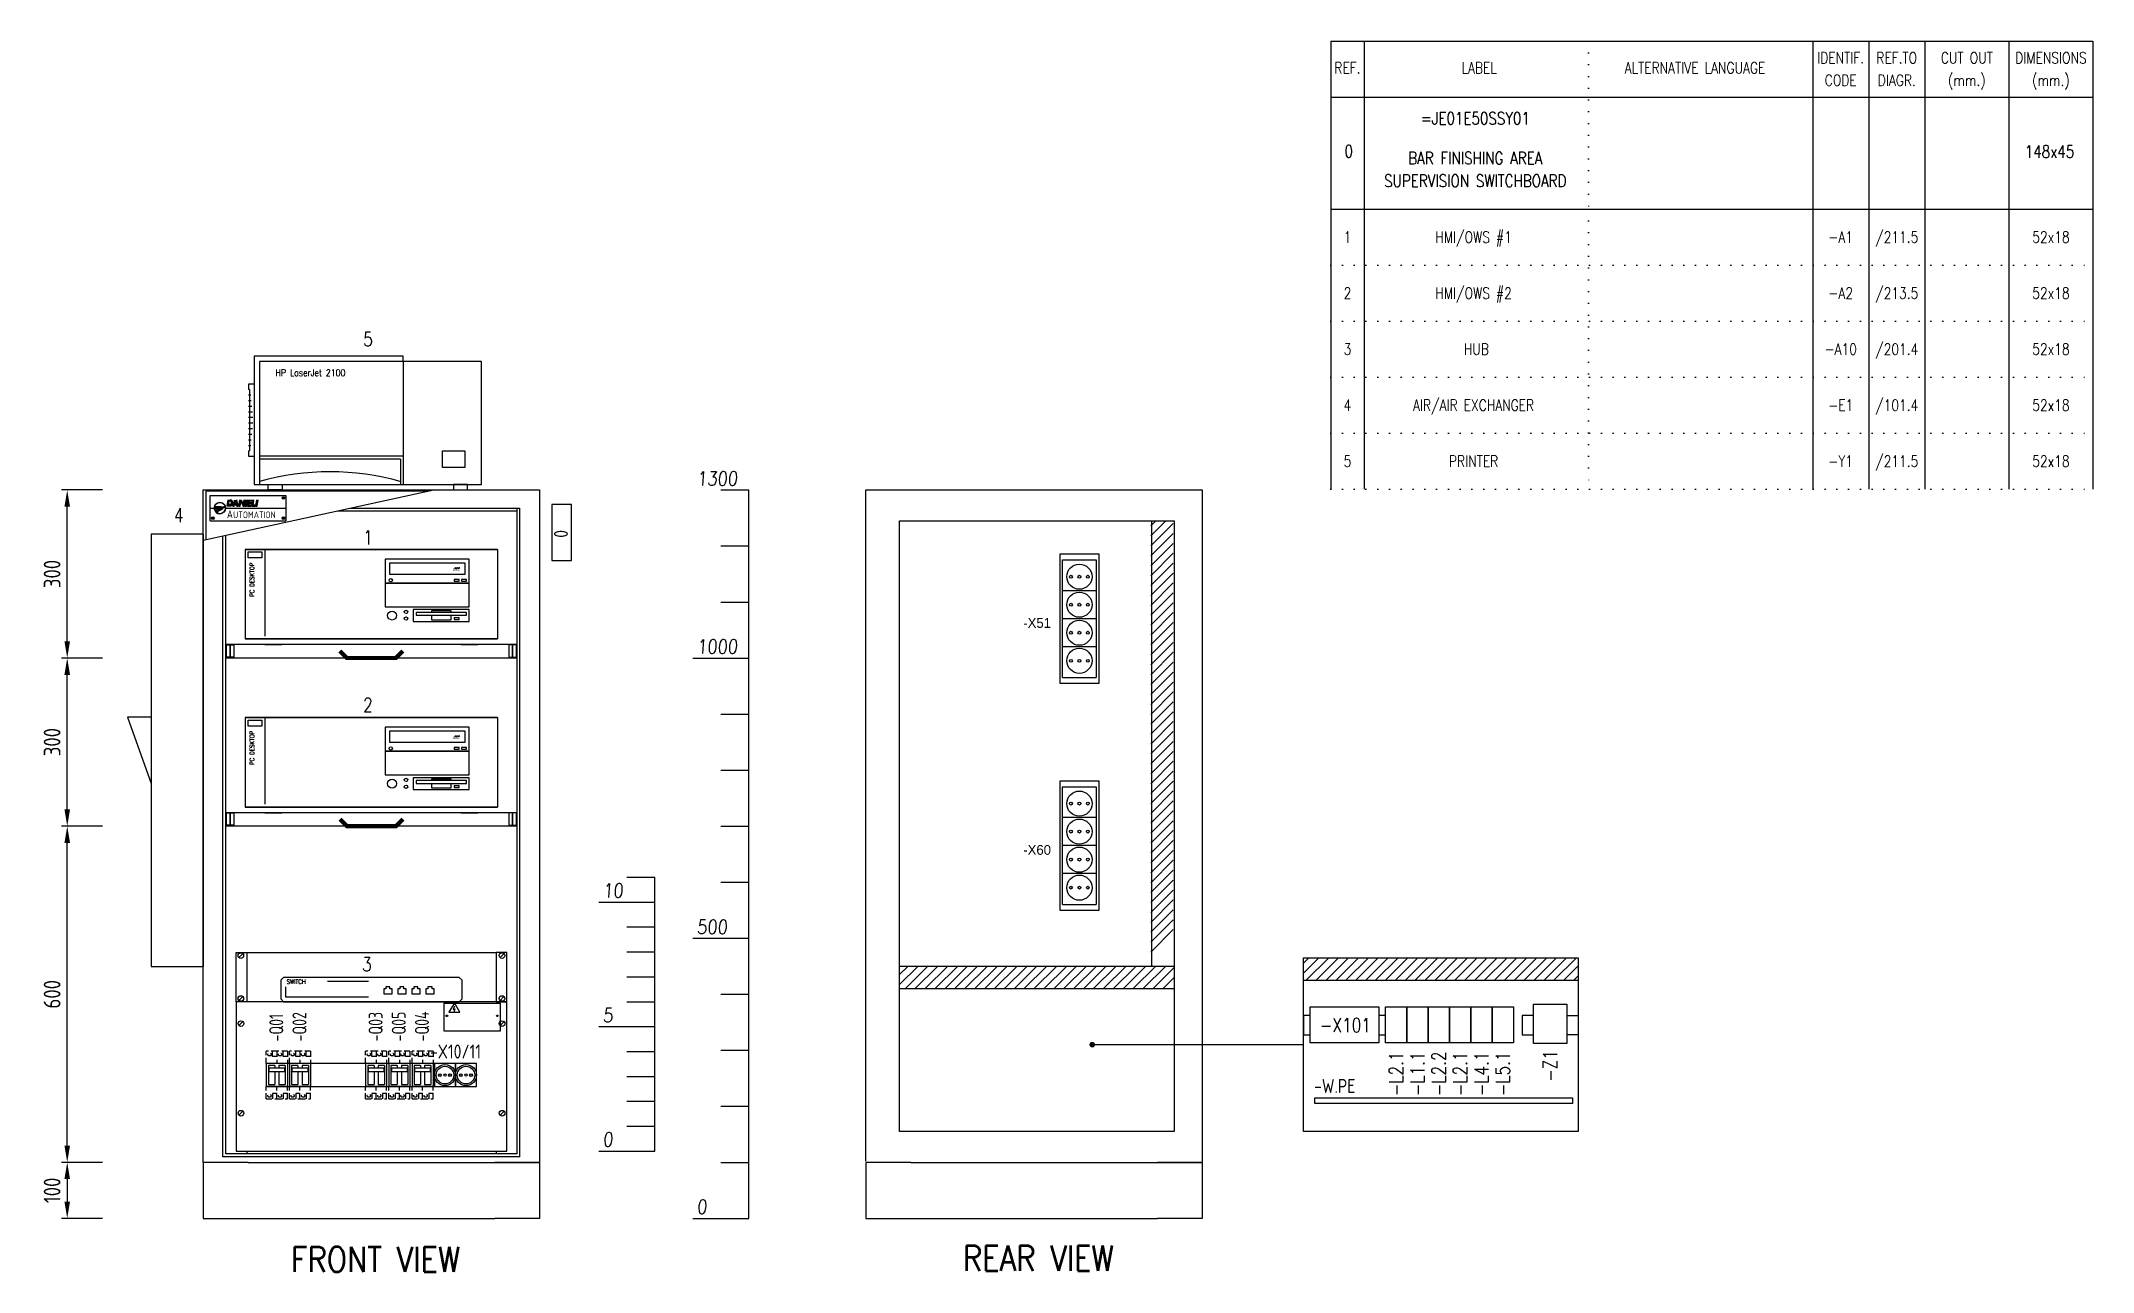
# Model space of a CAD drawing. Header units: inches. Extents: x 45 to 411, y 67 to 287.
import ezdxf
from ezdxf.enums import TextEntityAlignment as Align

# ---------------------------------------------------------------- set-up
doc = ezdxf.new("R2010")
doc.units = ezdxf.units.IN
doc.header["$LTSCALE"] = 8
doc.header["$MEASUREMENT"] = 0
for name, pattern in [('DOT', [0.25, 0, -0.25]), ('HIDDEN', [0.375, 0.25, -0.125]), ('LTY1', [0])]:
    doc.linetypes.add(name, pattern=pattern)
for name, color, linetype in [('2', 2, 'Continuous'), ('CART', 7, 'Continuous'), ('CART-TESTI', 7, 'Continuous'), ('CART-TEXT', 7, 'Continuous'), ('dims', 7, 'Continuous'), ('PEN1', 3, 'LTY1'), ('PEN2', 7, 'LTY1'), ('PEN6', 7, 'LTY1')]:
    doc.layers.add(name, color=color, linetype=linetype)
doc.styles.add('DA', font='ROMANS.SHX', dxfattribs={"width": 0.8})
doc.styles.add('DIN', font='DIN.SHX', dxfattribs={"width": 0.85})
doc.styles.add('H', font='ROMANS', dxfattribs={"width": 0.85, "height": 4.5})
doc.styles.add('NORMSCHRIFT', font='norm')
doc.styles.add('romans', font='romans.shx', dxfattribs={"width": 0.8, "height": 3})
doc.styles.add('STYLE1', font='txt', dxfattribs={"width": 0.85})
doc.styles.add('SUPERFRENCH', font='DIN', dxfattribs={"height": 10})
doc.dimstyles.get("Standard").update_dxf_attribs({"dimtxt": 2.5, "dimasz": 2.5, "dimexe": 1.5, "dimexo": 1.5, "dimgap": 1, "dimtad": 1, "dimtoh": 1, "dimdec": 0, "dimlfac": 10, "dimzin": 0, "dimdsep": 46, "dimtxsty": 'romans', "dimcen": 0.09, "dimadec": 0, "dimazin": 0, "dimtfac": 1, "dimtdec": 0, "dimtofl": 0, "dimtmove": 0, "dimatfit": 3, "dimfxl": 0, "dimtolj": 1, "dimtzin": 0, "dimarcsym": 0})

# ---------------------------------------------------------------- blocks, each defined once
blk = doc.blocks.new('VITE')
blk.add_line((-3.5, -3.5), (3.5, 3.5))
blk.add_circle((0, 0), 5)
blk = doc.blocks.new('*D3')
at = {"color": 0, "ltscale": 2}
for p, q in [((56.35, 86.95), (49.08, 86.95)), ((50.08, 83.95), (50.08, 79.95)), ((56.35, 76.95), (49.08, 76.95))]:
    blk.add_line(p, q, dxfattribs=at)
for points in [[(49.58, 83.95), (50.58, 83.95), (50.08, 86.95)], [(49.58, 79.95), (50.58, 79.95), (50.08, 76.95)]]:
    blk.add_solid(points, dxfattribs=at)
at = {"layer": 'Defpoints', "color": 0, "ltscale": 2}
for p in [(74.35, 86.95), (50.08, 76.95), (74.35, 76.95)]:
    blk.add_point(p, dxfattribs=at)
at = {"color": 0, "ltscale": 2, "insert": (47.38, 81.95), "char_height": 3, "attachment_point": 5, "rotation": 90, "style": 'DIN'}
blk.add_mtext('\\A1;100', dxfattribs=at)
blk = doc.blocks.new('A$C26D93EF4')
at = {"color": 7, "linetype": 'HIDDEN'}
for p, q in [((0, 12.63), (0, 17)), ((3.75, 17), (0, 17)), ((2.25, 15.13), (2.25, 17)), ((3.75, 15.13), (2.25, 15.13)), ((3.75, 17), (3.75, 12.63)), ((7.5, 17), (3.75, 17)), ((6, 15.13), (6, 17)), ((7.5, 15.13), (6, 15.13)), ((7.5, 17), (7.5, 12.63)), ((0, 0), (0, 4.38)), ((0, 0), (3.75, 0)), ((3.75, 1.88), (2.25, 1.88)), ((2.25, 1.88), (2.25, 0)), ((3.75, 0), (3.75, 4.38)), ((3.75, 0), (7.5, 0)), ((7.5, 1.88), (6, 1.88)), ((6, 1.88), (6, 0)), ((7.5, 0), (7.5, 4.38))]:
    blk.add_line(p, q, dxfattribs=at)
at = {"color": 3}
for p, q in [((3.75, 12.63), (0, 12.63)), ((0, 12.63), (0, 4.38)), ((7.5, 12.63), (3.75, 12.63)), ((7.5, 12.63), (7.5, 4.38)), ((3.75, 4.38), (0, 4.38)), ((7.5, 4.38), (3.75, 4.38))]:
    blk.add_line(p, q, dxfattribs=at)
at = {"color": 7}
for p, q in [((3, 11.88), (0.75, 11.88)), ((0.75, 11.88), (0.75, 5.13)), ((3, 11.88), (3, 11.15)), ((3, 9.72), (3, 5.13)), ((4.5, 11.88), (4.5, 11.15)), ((6.75, 11.88), (4.5, 11.88)), ((4.5, 9.72), (4.5, 5.13)), ((6.75, 11.88), (6.75, 5.13)), ((0.75, 5.13), (3, 5.13)), ((4.5, 5.13), (6.75, 5.13))]:
    blk.add_line(p, q, dxfattribs=at)
at = {"color": 3}
blk.add_lwpolyline([(1.02, 11.15), (6.52, 11.15), (6.52, 9.72), (1.02, 9.72)], close=True, dxfattribs=at)
at = {"color": 7, "linetype": 'HIDDEN'}
for centre in [(1.13, 15.88), (4.88, 15.88), (1.13, 1.13), (4.88, 1.13)]:
    blk.add_circle(centre, 0.562, dxfattribs=at)
blk = doc.blocks.new('PC_DESKTOP')
for p, q in [((450, 0, 170), (0, 0, 170)), ((450, 0, 170), (450, 0, 10)), ((450, -390, 170), (450, 0, 170)), ((0, -390, 10), (0, 0, 10)), ((0, 0, 170), (0, -390, 170)), ((0, 0, 10), (450, 0, 10)), ((0, 0, 170), (0, 0, 10)), ((450, 0, 10), (450, -390, 10)), ((450, -390, 10), (0, -390, 10)), ((0, -390, 170), (450, -390, 170)), ((0, -390, 170), (0, -390, 10)), ((450, -390, 170), (450, -390, 10))]:
    blk.add_line(p, q)
at = {"elevation": 10}
for points in [[(0, -390), (35, -390), (32.5, -420), (2.5, -420)], [(415, -390), (450, -390), (447.5, -420), (417.5, -420)]]:
    blk.add_lwpolyline(points, close=True, dxfattribs=at)
at = {"extrusion": (1, 1.33227e-15, 5.3451e-16), "elevation": 35}
blk.add_lwpolyline([(-390, 170), (-410, 170), (-410, 35), (-400, 35), (-400, 15)], dxfattribs=at)
at = {"extrusion": (8.88178e-16, -1, -5.34381e-15)}
for points, elevation in [([(5.1, 165.3), (29.7, 165.3), (29.7, 154.7), (5.1, 154.7)], 420), ([(249.6, 109.9), (399.6, 109.9), (399.6, 152.4), (249.6, 152.4)], 410), ([(249.6, 67.4), (399.6, 67.4), (399.6, 109.9), (249.6, 109.9)], 410), ([(257.1, 125.6), (392.1, 125.6), (392.1, 145.6), (257.1, 145.6)], 410), ([(299.6, 41.4), (399.6, 41.4), (399.6, 62.4), (299.6, 62.4)], 410), ([(304.6, 52.4), (394.6, 52.4), (394.6, 57.4), (304.6, 57.4)], 410), ([(372.9, 44.8), (381.8, 44.8), (381.8, 47.8), (372.9, 47.8)], 410), ([(372.9, 113.3), (381.8, 113.3), (381.8, 116.3), (372.9, 116.3)], 410), ([(386, 113.3), (394.9, 113.3), (394.9, 116.3), (386, 116.3)], 410)]:
    blk.add_lwpolyline(points, close=True, dxfattribs=dict(at, elevation=elevation))
at = {"extrusion": (8.88178e-16, -1, -5.34381e-15), "elevation": 410}
for points in [[(332.1, 52.4), (332.1, 44.2), (367.1, 44.2), (367.1, 52.4)], [(367.1, 57.4), (367.1, 60), (332.1, 60), (332.1, 57.4)]]:
    blk.add_lwpolyline(points, dxfattribs=at)
for centre in [(50, -25), (400, -25), (50, -365), (400, -365)]:
    blk.add_circle(centre, 15)
at = {"extrusion": (8.88178e-16, -1, -5.27356e-15)}
for centre, radius in [((261.9, 51.9, 410), 8), ((259.5, 114.8, 410), 3), ((286.7, 46.4, 410), 3), ((286.7, 58.4, 410), 3)]:
    blk.add_circle(centre, radius, dxfattribs=at)
for points in [[(0, -390, 10), (35, -390, 10), (32.5, -420, 10), (2.5, -420, 10)], [(0, -390, 170), (35, -390, 170), (32.5, -420, 170), (2.5, -420, 170)], [(415, -390, 170), (450, -390, 170), (447.5, -420, 170), (417.5, -420, 170)], [(415, -390, 10), (450, -390, 10), (447.5, -420, 10), (417.5, -420, 10)]]:
    blk.add_3dface(points)
at = {"extrusion": (7.77156e-16, -1, -5.21805e-15), "style": 'romans', "width": 0.85}
blk.add_text('PC DESKTOP', height=8, rotation=89.9938, dxfattribs=at).set_placement((15.9, 85.2, 420))
at = {"extrusion": (8.88178e-16, -1, -5.27356e-15), "style": 'STYLE1', "width": 0.85}
blk.add_text('disc', height=5, dxfattribs=at).set_placement((370.1, 131.8, 410))
at = {"extrusion": (8.88178e-16, -1, -5.32907e-15), "style": 'romans', "width": 0.85}
blk.add_text('COMPACT', height=1.5, dxfattribs=at).set_placement((374.3, 135.8, 410))
blk = doc.blocks.new('*D4')
at = {"color": 0, "ltscale": 2}
for p, q in [((56.35, 146.95), (49.08, 146.95)), ((50.08, 89.95), (50.08, 143.95)), ((56.35, 86.95), (49.08, 86.95))]:
    blk.add_line(p, q, dxfattribs=at)
for points in [[(49.58, 143.95), (50.58, 143.95), (50.08, 146.95)], [(49.58, 89.95), (50.58, 89.95), (50.08, 86.95)]]:
    blk.add_solid(points, dxfattribs=at)
at = {"layer": 'Defpoints', "color": 0, "ltscale": 2}
for p in [(50.08, 146.95), (74.35, 146.95), (74.35, 86.95)]:
    blk.add_point(p, dxfattribs=at)
at = {"color": 0, "ltscale": 2, "insert": (47.38, 116.95), "char_height": 3, "attachment_point": 5, "rotation": 90, "style": 'DIN'}
blk.add_mtext('\\A1;600', dxfattribs=at)
blk = doc.blocks.new('linea_1')
at = {"layer": 'CART', "color": 2}
for p, q in [((132.8, 317.33), (268.8, 317.33)), ((132.8, 317.33), (132.8, 287.33)), ((268.8, 317.33), (268.8, 287.33))]:
    blk.add_line(p, q, dxfattribs=at)
at = {"layer": 'CART', "color": 9}
for p, q in [((138.8, 317.33), (138.8, 287.33)), ((218.8, 317.33), (218.8, 287.33)), ((228.8, 317.33), (228.8, 287.33)), ((238.8, 317.33), (238.8, 287.33)), ((253.8, 317.33), (253.8, 287.33)), ((132.8, 307.33), (268.8, 307.33)), ((132.8, 287.33), (268.8, 287.33))]:
    blk.add_line(p, q, dxfattribs=at)
at = {"layer": 'CART', "color": 9, "linetype": 'DOT'}
blk.add_line((178.8, 317.33), (178.8, 287.33), dxfattribs=at)
at = {"style": 'DA', "width": 0.8}
for s, p in [('IDENTIF.', (223.8, 313.33)), ('REF.TO', (233.8, 313.33)), ('CUT OUT', (246.3, 313.33)), ('DIMENSIONS', (261.3, 313.33)), ('REF.', (135.8, 311.54)), ('LABEL', (159.3, 311.54)), ('ALTERNATIVE LANGUAGE', (197.8, 311.54)), ('CODE', (223.8, 309.33)), ('DIAGR.', (233.8, 309.33)), ('(mm.)', (246.3, 309.33)), ('(mm.)', (261.3, 309.33))]:
    blk.add_text(s, height=2, dxfattribs=at).set_placement(p, align=Align.CENTER)
blk = doc.blocks.new('Label_0')
at = {"linetype": 'Continuous'}
blk.add_blockref('linea_1', (0, 7), dxfattribs=at)
at = {"layer": 'dims', "style": 'DA', "width": 0.8}
for tag, p in [('=', (158.6, 310.53)), ('NR', (136.01, 304.67)), ('TX', (158.6, 303.43)), ('NR', (261.04, 304.62)), ('TX', (158.6, 301.57)), ('TX', (158.6, 299.39))]:
    blk.add_attdef(tag, text='', height=2.2, dxfattribs=at).set_placement(p, align=Align.MIDDLE)
blk = doc.blocks.new('*D8')
at = {"color": 0, "ltscale": 2}
for p, q in [((56.35, 206.95), (49.08, 206.95)), ((50.08, 179.95), (50.08, 203.95)), ((56.35, 176.95), (49.08, 176.95))]:
    blk.add_line(p, q, dxfattribs=at)
for points in [[(49.58, 203.95), (50.58, 203.95), (50.08, 206.95)], [(49.58, 179.95), (50.58, 179.95), (50.08, 176.95)]]:
    blk.add_solid(points, dxfattribs=at)
at = {"layer": 'Defpoints', "color": 0, "ltscale": 2}
for p in [(50.08, 206.95), (74.35, 206.95), (74.35, 176.95)]:
    blk.add_point(p, dxfattribs=at)
at = {"color": 0, "ltscale": 2, "insert": (47.38, 191.95), "char_height": 3, "attachment_point": 5, "rotation": 90, "style": 'DIN'}
blk.add_mtext('\\A1;300', dxfattribs=at)
blk = doc.blocks.new('*D9')
at = {"color": 0, "ltscale": 2}
for p, q in [((56.35, 176.95), (49.08, 176.95)), ((50.08, 149.95), (50.08, 173.95)), ((56.35, 146.95), (49.08, 146.95))]:
    blk.add_line(p, q, dxfattribs=at)
for points in [[(49.58, 173.95), (50.58, 173.95), (50.08, 176.95)], [(49.58, 149.95), (50.58, 149.95), (50.08, 146.95)]]:
    blk.add_solid(points, dxfattribs=at)
at = {"layer": 'Defpoints', "color": 0, "ltscale": 2}
for p in [(50.08, 176.95), (74.35, 176.95), (74.35, 146.95)]:
    blk.add_point(p, dxfattribs=at)
at = {"color": 0, "ltscale": 2, "insert": (47.38, 161.95), "char_height": 3, "attachment_point": 5, "rotation": 90, "style": 'DIN'}
blk.add_mtext('\\A1;300', dxfattribs=at)
blk = doc.blocks.new('Prn-laserHP2100')
for p, q in [((-203, 239), (-203, 10)), ((63, 239), (-203, 239)), ((-193, 229), (-193, 10)), ((203, 229), (-193, 229)), ((63, 229), (63, 239)), ((63, 229), (63, 10)), ((203, 10), (203, 229)), ((-213, 189), (-213, 179)), ((-203, 189), (-213, 189)), ((-211, 179), (-213, 179)), ((-209, 169), (-213, 169)), ((-208, 159), (-213, 159)), ((-207, 149), (-213, 149)), ((-211, 179), (-211, 70)), ((-206, 139), (-213, 139)), ((-205, 129), (-213, 129)), ((-205, 119), (-213, 119)), ((-206, 109), (-213, 109)), ((-207, 99), (-213, 99)), ((-208, 89), (-213, 89)), ((-209, 79), (-213, 79)), ((-213, 70), (-211, 70)), ((-213, 70), (-213, 60)), ((-213, 60), (-203, 60)), ((63, 60), (-193, 60)), ((58, 55), (-193, 55)), ((58, 55), (58, 10)), ((-203, 10), (203, 10))]:
    blk.add_line(p, q)
for points in [[(173, 40), (133, 40), (133, 70), (173, 70)], [(-178, 10), (-153, 10), (-153, 0), (-178, 0)], [(178, 10), (153, 10), (153, 0), (178, 0)]]:
    blk.add_lwpolyline(points, close=True)
blk.add_arc((-67.5, -431.5), 463.8, 74.3023, 105.6977)
at = {"color": 7, "style": 'romans', "width": 0.85}
blk.add_text('HP LaserJet 2100', height=12, dxfattribs=at).set_placement((-40, 209.2), align=Align.MIDDLE_RIGHT)
blk = doc.blocks.new('air-air exchanger')
at = {"ltscale": 2}
for p, q in [((-301.11, 148.19, 128.45), (-301.11, 71.09, 128.45)), ((-291.81, 148.19, 128.45), (-301.11, 148.19, 128.45)), ((-291.81, 148.19, 128.45), (-291.81, 71.09, 128.45)), ((-301.11, 71.09, 128.45), (-291.81, 71.09, 128.45))]:
    blk.add_line(p, q, dxfattribs=at)
at = {"color": 7, "linetype": 'Continuous'}
for p, q in [((-305.33, 115.58, 128.45), (-301.11, 103.71, 128.45)), ((-301.11, 115.58, 128.45), (-305.33, 115.58, 128.45))]:
    blk.add_line(p, q, dxfattribs=at)
at = {"layer": 'dims', "style": 'romans', "width": 0.8}
blk.add_attdef('NR', text='', height=2.5, dxfattribs=at).set_placement((-296.17, 151.61), align=Align.MIDDLE)

msp = doc.modelspace()

# ---------------------------------------------------------------- hatches: boundary and pattern name
at = {"ltscale": 2}
h = msp.add_hatch(dxfattribs=at)
h.set_pattern_fill('ANSI31', color=256, scale=10, style=0)
h.set_pattern_definition([(45, (353.176, 77.7431), (-0.883883, 0.883883), [])])
h.paths.add_polyline_path([(319.65, 123.45), (270.65, 123.45), (270.65, 119.45), (319.65, 119.45)])

# ---------------------------------------------------------------- linework, layer by layer
for p, q in [((74.35, 197.97), (115.5, 206.95)), ((74.85, 198.08), (74.85, 206.71)), ((114.39, 206.71), (74.85, 206.71)), ((75.6, 201.46), (75.6, 205.96)), ((75.6, 205.96), (89.1, 205.96)), ((78.6, 204.06), (78.79, 205.19)), ((78.6, 204.06), (78.79, 205.19)), ((79.63, 204.05), (80.01, 205.18)), ((80.58, 204.05), (80.34, 205.18)), ((80.71, 204.06), (80.9, 205.19)), ((80.71, 204.06), (80.9, 205.19)), ((81.13, 205.19), (81.52, 204.38)), ((81.46, 204.06), (81.65, 205.19)), ((81.52, 204.38), (81.65, 205.19)), ((81.7, 204.06), (81.89, 205.19)), ((81.85, 204.06), (82.04, 205.19)), ((81.85, 204.06), (82.04, 205.19)), ((82.09, 204.06), (82.27, 205.19)), ((82.23, 204.06), (82.42, 205.19)), ((82.23, 204.06), (82.42, 205.19)), ((82.99, 204.06), (83.18, 205.19)), ((83.01, 205), (83.04, 205.19)), ((83.24, 204.24), (83.39, 205.19)), ((83.73, 204.06), (83.92, 205.19)), ((83.97, 204.06), (84.16, 205.19)), ((89.1, 205.96), (89.1, 201.46)), ((166.69, 206.95), (171.69, 206.95)), ((171.69, 76.95), (171.69, 206.95)), ((75.6, 203.71), (76.31, 203.71)), ((75.6, 201.46), (89.1, 201.46)), ((78.31, 203.71), (89.1, 203.71)), ((79.16, 204.06), (78.6, 204.06)), ((78.87, 204.33), (78.97, 204.92)), ((79.16, 204.33), (78.87, 204.33)), ((79.16, 204.92), (78.97, 204.92)), ((79.63, 204.05), (79.87, 204.05)), ((79.87, 204.05), (79.95, 204.28)), ((79.95, 204.28), (80.29, 204.28)), ((80.01, 204.47), (80.16, 204.92)), ((80.01, 204.47), (80.25, 204.47)), ((80.25, 204.47), (80.16, 204.92)), ((80.34, 204.05), (80.29, 204.28)), ((80.34, 204.05), (80.58, 204.05)), ((80.71, 204.06), (80.95, 204.06)), ((80.95, 204.06), (81.08, 204.87)), ((81.08, 204.87), (81.47, 204.06)), ((81.47, 204.06), (81.7, 204.06)), ((81.85, 204.06), (82.09, 204.06)), ((82.23, 204.06), (82.85, 204.06)), ((82.48, 204.24), (82.53, 204.53)), ((82.88, 204.24), (82.48, 204.24)), ((82.93, 204.53), (82.53, 204.53)), ((82.56, 204.72), (82.6, 205)), ((82.96, 204.72), (82.56, 204.72)), ((83.01, 205), (82.6, 205)), ((82.85, 204.06), (82.88, 204.24)), ((82.93, 204.53), (82.96, 204.72)), ((82.99, 204.06), (83.61, 204.06)), ((83.64, 204.24), (83.24, 204.24)), ((83.61, 204.06), (83.64, 204.24)), ((83.73, 204.06), (83.97, 204.06)), ((136.53, 204.38), (136.53, 194.38)), ((140.03, 204.38), (136.53, 204.38)), ((140.03, 194.38), (140.03, 204.38)), ((243.4, 200.54), (244.31, 201.45)), ((243.4, 198.77), (246.08, 201.45)), ((243.4, 196.96), (247.4, 200.96)), ((243.4, 195.19), (247.4, 199.19)), ((136.53, 194.38), (140.03, 194.38)), ((166.69, 196.95), (171.69, 196.95)), ((227.16, 195.47), (227.16, 172.47)), ((234.16, 195.47), (227.16, 195.47)), ((227.66, 173.47), (227.66, 194.47)), ((227.66, 194.47), (233.66, 194.47)), ((233.66, 194.47), (233.66, 173.47)), ((234.16, 172.47), (234.16, 195.47)), ((243.4, 193.42), (247.4, 197.42)), ((243.4, 191.65), (247.4, 195.65)), ((243.4, 189.88), (247.4, 193.88)), ((243.4, 188.12), (247.4, 192.12)), ((166.69, 186.95), (171.69, 186.95)), ((233.66, 188.97), (227.66, 188.97)), ((243.4, 186.35), (247.4, 190.35)), ((243.4, 184.58), (247.4, 188.58)), ((243.4, 182.81), (247.4, 186.81)), ((233.66, 183.97), (227.66, 183.97)), ((243.4, 181.05), (247.4, 185.05)), ((243.4, 179.28), (247.4, 183.28)), ((243.4, 177.51), (247.4, 181.51)), ((243.4, 175.74), (247.4, 179.74)), ((161.69, 176.95), (171.69, 176.95)), ((233.66, 178.97), (227.66, 178.97)), ((243.4, 173.97), (247.4, 177.97)), ((243.4, 172.21), (247.4, 176.21)), ((227.16, 172.47), (234.16, 172.47)), ((227.66, 173.47), (233.66, 173.47)), ((243.4, 170.44), (247.4, 174.44)), ((243.4, 168.67), (247.4, 172.67)), ((243.4, 166.9), (247.4, 170.9)), ((243.4, 165.14), (247.4, 169.14)), ((166.69, 166.95), (171.69, 166.95)), ((243.4, 163.37), (247.4, 167.37)), ((243.4, 161.6), (247.4, 165.6)), ((243.4, 159.83), (247.4, 163.83)), ((243.4, 158.06), (247.4, 162.06)), ((243.4, 156.3), (247.4, 160.3)), ((243.4, 154.53), (247.4, 158.53)), ((166.69, 156.95), (171.69, 156.95)), ((227.16, 154.97), (227.16, 131.97)), ((234.16, 154.97), (227.16, 154.97)), ((227.66, 132.97), (227.66, 153.97)), ((227.66, 153.97), (233.66, 153.97)), ((233.66, 153.97), (233.66, 132.97)), ((234.16, 131.97), (234.16, 154.97)), ((243.4, 152.76), (247.4, 156.76)), ((243.4, 150.99), (247.4, 154.99)), ((243.4, 149.23), (247.4, 153.23)), ((243.4, 147.46), (247.4, 151.46)), ((166.69, 146.95), (171.69, 146.95)), ((233.66, 148.47), (227.66, 148.47)), ((243.4, 145.69), (247.4, 149.69)), ((243.4, 143.92), (247.4, 147.92)), ((233.66, 143.47), (227.66, 143.47)), ((243.4, 142.15), (247.4, 146.15)), ((243.4, 140.39), (247.4, 144.39)), ((243.4, 138.62), (247.4, 142.62)), ((243.4, 136.85), (247.4, 140.85)), ((149.92, 137.85), (154.92, 137.85)), ((154.92, 88.95), (154.92, 137.85)), ((166.69, 136.95), (171.69, 136.95)), ((233.66, 138.47), (227.66, 138.47)), ((243.4, 135.08), (247.4, 139.08)), ((243.4, 135.08), (247.4, 139.08)), ((243.4, 133.32), (247.4, 137.32)), ((243.4, 131.55), (247.4, 135.55)), ((244.54, 134.45), (247.4, 137.32)), ((246.31, 134.45), (247.4, 135.55)), ((144.92, 133.4), (154.92, 133.4)), ((227.16, 131.97), (234.16, 131.97)), ((227.66, 132.97), (233.66, 132.97)), ((243.4, 129.78), (247.4, 133.78)), ((243.4, 128.01), (247.4, 132.01)), ((149.92, 128.96), (154.92, 128.96)), ((243.4, 126.24), (247.4, 130.24)), ((243.4, 124.48), (247.4, 128.48)), ((149.92, 124.51), (154.92, 124.51)), ((161.69, 126.95), (171.69, 126.95)), ((198.58, 118.68), (201.88, 121.98)), ((198.58, 120.45), (200.11, 121.98)), ((199.62, 117.95), (203.65, 121.98)), ((201.38, 117.95), (205.41, 121.98)), ((203.15, 117.95), (207.18, 121.98)), ((204.92, 117.95), (208.95, 121.98)), ((206.69, 117.95), (210.72, 121.98)), ((208.45, 117.95), (212.48, 121.98)), ((210.22, 117.95), (214.25, 121.98)), ((211.99, 117.95), (216.02, 121.98)), ((213.76, 117.95), (217.79, 121.98)), ((215.52, 117.95), (219.55, 121.98)), ((217.29, 117.95), (221.32, 121.98)), ((219.06, 117.95), (223.09, 121.98)), ((220.83, 117.95), (224.86, 121.98)), ((222.6, 117.95), (226.63, 121.98)), ((224.36, 117.95), (228.39, 121.98)), ((226.13, 117.95), (230.16, 121.98)), ((227.9, 117.95), (231.93, 121.98)), ((229.67, 117.95), (233.7, 121.98)), ((231.43, 117.95), (235.46, 121.98)), ((233.2, 117.95), (237.23, 121.98)), ((234.97, 117.95), (239, 121.98)), ((236.74, 117.95), (240.77, 121.98)), ((238.51, 117.95), (242.54, 121.98)), ((240.27, 117.95), (244.3, 121.98)), ((242.04, 117.95), (246.07, 121.98)), ((243.81, 117.95), (247.58, 121.72)), ((270.65, 123.45), (319.65, 123.45)), ((89.01, 118.3), (89.01, 116.5)), ((96.51, 119.3), (103.81, 119.3)), ((149.92, 120.07), (154.92, 120.07)), ((245.58, 117.95), (247.58, 119.95)), ((270.65, 119.45), (319.65, 119.45)), ((89.01, 116.5), (103.81, 116.5)), ((149.92, 115.62), (154.92, 115.62)), ((166.69, 116.95), (171.69, 116.95)), ((144.92, 111.18), (154.92, 111.18)), ((270.65, 113.18), (270.65, 109.68)), ((271.84, 113.18), (270.65, 113.18)), ((285.27, 113.18), (284.08, 113.18)), ((284.08, 113.18), (284.08, 109.68)), ((309.65, 113.18), (309.65, 109.68)), ((311.65, 113.18), (309.65, 113.18)), ((317.65, 113.18), (319.65, 113.18)), ((149.92, 106.73), (154.92, 106.73)), ((166.69, 106.95), (171.69, 106.95)), ((270.65, 109.68), (271.84, 109.68)), ((284.08, 109.68), (285.27, 109.68)), ((309.65, 109.68), (311.65, 109.68)), ((319.65, 109.68), (317.65, 109.68)), ((149.92, 102.29), (154.92, 102.29)), ((149.92, 97.84), (154.92, 97.84)), ((166.69, 96.95), (171.69, 96.95)), ((149.92, 93.4), (154.92, 93.4)), ((82.1, 88.95), (82.1, 88.45)), ((126.6, 88.95), (126.6, 88.45)), ((144.92, 88.95), (154.92, 88.95)), ((166.69, 86.95), (171.69, 86.95)), ((161.69, 76.95), (171.69, 76.95))]:
    msp.add_line(p, q)
at = {"color": 3}
for p, q in [((130.35, 179.35), (78.35, 179.35)), ((130.35, 176.95), (78.35, 176.95)), ((130.35, 149.35), (78.35, 149.35)), ((130.35, 146.95), (78.35, 146.95)), ((198.57, 121.98), (247.57, 121.98)), ((198.57, 117.95), (247.57, 117.95)), ((271.84, 114.68), (284.08, 114.68)), ((271.84, 108.25), (271.84, 114.68)), ((284.08, 114.68), (284.08, 108.25)), ((284.08, 108.25), (271.84, 108.25))]:
    msp.add_line(p, q, dxfattribs=at)
at = {"ltscale": 2}
for p, q in [((82.1, 124.41), (126.6, 124.41)), ((270.65, 107.95), (232.89, 107.95))]:
    msp.add_line(p, q, dxfattribs=at)
at = {"const_width": 0.131}
for points in [[(79.15, 205.13), (79.15, 205.13, -0.819804), (79.15, 204.12)], [(79.15, 204.99), (79.15, 204.99, -0.871291), (79.15, 204.26)]]:
    msp.add_lwpolyline(points, format="xyb", dxfattribs=at)
for points in [[(76.31, 203.74), (77.47, 203.9), (77.54, 203.84), (76.33, 203.51, -0.058012)], [(77.4, 204), (77.48, 203.92), (77.81, 203.96), (77.91, 203.94), (78.26, 204.03, 0.72868), (76.35, 204)], [(76.52, 203.09), (77.71, 203.66), (77.64, 203.73), (76.41, 203.29, 0.056185)], [(78.17, 203.87), (77.74, 203.66), (77.82, 203.58), (76.68, 202.93, 0.726081), (78.28, 203.96), (78.08, 203.89)]]:
    msp.add_lwpolyline(points, format="xyb", close=True)
for points in [[(77.58, 203.83), (77.91, 203.91), (78.01, 203.89), (77.64, 203.76)], [(78.49, 177.12), (78.49, 179.3), (79.15, 179.3), (79.15, 177.12)], [(79.15, 177.12), (79.15, 179.3), (79.82, 179.3), (79.82, 177.12)], [(129.54, 177.12), (129.54, 179.3), (128.87, 179.3), (128.87, 177.12)], [(130.21, 177.12), (130.21, 179.3), (129.54, 179.3), (129.54, 177.12)], [(78.49, 147.12), (78.49, 149.3), (79.15, 149.3), (79.15, 147.12)], [(79.15, 147.12), (79.15, 149.3), (79.82, 149.3), (79.82, 147.12)], [(129.54, 147.12), (129.54, 149.3), (128.87, 149.3), (128.87, 147.12)], [(130.21, 147.12), (130.21, 149.3), (129.54, 149.3), (129.54, 147.12)], [(80.2, 124.41), (82.1, 124.41), (82.1, 115.62), (80.2, 115.62)], [(126.6, 115.62), (128.5, 115.62), (128.5, 124.41), (126.6, 124.41)], [(115.6, 100.46), (119.35, 100.46), (119.35, 104.58), (115.6, 104.58)], [(119.35, 100.46), (123.1, 100.46), (123.1, 104.58), (119.35, 104.58)], [(272.65, 98.45), (318.65, 98.45), (318.65, 97.45), (272.65, 97.45)]]:
    msp.add_lwpolyline(points, close=True)
at = {"color": 2}
msp.add_lwpolyline([(319.65, 123.45), (319.65, 92.45), (270.65, 92.45), (270.65, 123.45)], dxfattribs=at)
for points in [[(88.66, 115.62), (120.03, 115.62), (120.53, 116.12), (120.53, 119.46), (120.03, 119.96), (88.66, 119.96), (88.16, 119.46), (88.16, 116.12)], [(80.2, 88.95), (128.5, 88.95), (128.5, 115.62), (80.2, 115.62)]]:
    msp.add_lwpolyline(points, close=True, dxfattribs=at)
for points in [[(106.54, 117.02), (108.04, 117.02), (108.04, 117.89), (107.66, 117.89), (107.66, 118.27), (106.91, 118.27), (106.91, 117.89), (106.54, 117.89), (106.54, 117.02)], [(109.04, 117.02), (110.54, 117.02), (110.54, 117.89), (110.16, 117.89), (110.16, 118.27), (109.41, 118.27), (109.41, 117.89), (109.04, 117.89), (109.04, 117.02)], [(111.54, 117.02), (113.04, 117.02), (113.04, 117.89), (112.66, 117.89), (112.66, 118.27), (111.91, 118.27), (111.91, 117.89), (111.54, 117.89), (111.54, 117.02)], [(114.04, 117.02), (115.54, 117.02), (115.54, 117.89), (115.16, 117.89), (115.16, 118.27), (114.41, 118.27), (114.41, 117.89), (114.04, 117.89), (114.04, 117.02)]]:
    msp.add_lwpolyline(points)
at = {"color": 7, "linetype": 'Continuous'}
msp.add_lwpolyline([(117.31, 115.37), (127.31, 115.37), (127.31, 110.37), (117.31, 110.37)], close=True, dxfattribs=at)
at = {"color": 1, "linetype": 'Continuous'}
msp.add_lwpolyline([(119.15, 115.43), (118.18, 113.76), (120.11, 113.76)], close=True, dxfattribs=at)
msp.add_lwpolyline([(119.17, 114.83), (118.96, 114.2), (119.24, 114.34), (119.03, 113.71)], dxfattribs=at)
at = {"color": 3}
for points in [[(285.27, 108.25), (285.27, 114.68), (289.08, 114.68), (289.08, 108.25)], [(289.08, 108.25), (289.08, 114.68), (292.89, 114.68), (292.89, 108.25)], [(292.89, 108.25), (292.89, 114.68), (296.7, 114.68), (296.7, 108.25)], [(296.7, 108.25), (296.7, 114.68), (300.51, 114.68), (300.51, 108.25)], [(300.51, 108.25), (300.51, 114.68), (304.32, 114.68), (304.32, 108.25)], [(304.32, 108.25), (304.32, 114.68), (308.13, 114.68), (308.13, 108.25)], [(311.65, 115.18), (317.65, 115.18), (317.65, 108.18), (311.65, 108.18)], [(85.6, 100.46), (123.1, 100.46), (123.1, 104.58), (85.6, 104.58)]]:
    msp.add_lwpolyline(points, close=True, dxfattribs=at)
at = {"const_width": 0.5}
msp.add_lwpolyline([(232.7, 107.95, 1), (233.2, 107.95, 1)], format="xyb", close=True, dxfattribs=at)
for centre, radius in [((88.65, 205.51), 0.225), ((88.65, 205.51), 0.15), ((76.05, 201.91), 0.225), ((76.05, 201.91), 0.15), ((77.31, 203.71), 1), ((88.65, 201.91), 0.225), ((88.65, 201.91), 0.15), ((117.47, 102.52), 1.88), ((117.47, 102.52), 1.57), ((116.57, 102.52), 0.25), ((116.57, 102.52), 0.2), ((117.47, 102.52), 0.2), ((118.37, 102.52), 0.25), ((118.37, 102.52), 0.2), ((121.22, 102.52), 1.88), ((121.22, 102.52), 1.57), ((120.32, 102.52), 0.25), ((120.32, 102.52), 0.2), ((121.22, 102.52), 0.2), ((122.12, 102.52), 0.25), ((122.12, 102.52), 0.2)]:
    msp.add_circle(centre, radius)
at = {"color": 1, "linetype": 'Continuous'}
for centre in [(117.81, 113.1), (126.81, 113.1)]:
    msp.add_circle(centre, 0.146, dxfattribs=at)
for centre, radius, end in [((79.05, 204.63), 0.578, 78.6901), ((79.1, 204.63), 0.304, 82.1307)]:
    msp.add_arc(centre, radius, 281.3099, end)
for points in [[(78.79, 205.19), (78.6, 204.06), (79.02, 205.19), (78.83, 204.06)], [(78.97, 204.92), (79.16, 204.92), (79.02, 205.19), (79.16, 205.19)], [(79.63, 204.05), (80.01, 205.18), (79.87, 204.05), (80.25, 205.18)], [(80.34, 204.05), (80.58, 204.05), (80.11, 205.18), (80.34, 205.18)], [(80.9, 205.19), (80.71, 204.06), (81.13, 205.19), (80.95, 204.06)], [(81.13, 205.19), (81.52, 204.38), (81.08, 204.87), (81.46, 204.06)], [(81.65, 205.19), (81.46, 204.06), (81.89, 205.19), (81.7, 204.06)], [(82.04, 205.19), (81.85, 204.06), (82.27, 205.19), (82.09, 204.06)], [(82.42, 205.19), (82.23, 204.06), (82.66, 205.19), (82.47, 204.06)], [(82.6, 205), (83.01, 205), (82.64, 205.19), (83.04, 205.19)], [(83.16, 205.19), (82.97, 204.06), (83.39, 205.19), (83.2, 204.06)], [(83.92, 205.19), (83.73, 204.06), (84.16, 205.19), (83.97, 204.06)], [(78.83, 204.06), (79.16, 204.06), (78.87, 204.33), (79.16, 204.33)], [(80.01, 204.47), (80.25, 204.47), (79.95, 204.28), (80.29, 204.28)], [(82.45, 204.06), (82.85, 204.06), (82.48, 204.24), (82.88, 204.24)], [(82.53, 204.53), (82.93, 204.53), (82.56, 204.72), (82.96, 204.72)], [(83.2, 204.06), (83.61, 204.06), (83.24, 204.24), (83.64, 204.24)]]:
    msp.add_solid(points)
at = {"layer": '2', "color": 7}
for p, q in [((98.35, 203.21), (130.35, 203.21)), ((100.64, 203.71), (130.85, 203.71)), ((200.58, 117.95), (244.58, 117.95)), ((82.35, 86.95), (126.35, 86.95)), ((200.58, 86.95), (244.58, 86.95)), ((82.35, 76.95), (126.35, 76.95)), ((200.58, 76.95), (244.58, 76.95))]:
    msp.add_line(p, q, dxfattribs=at)
at = {"layer": '2', "const_width": 0.75}
for points in [[(98.72, 178.2), (99.97, 176.95), (108.72, 176.95), (109.97, 178.2)], [(98.72, 148.2), (99.97, 146.95), (108.72, 146.95), (109.97, 148.2)]]:
    msp.add_lwpolyline(points, dxfattribs=at)
at = {"layer": 'CART', "color": 2}
for p, q in [((275.49, 257.07), (275.49, 207.07)), ((411.49, 257.07), (411.49, 207.07))]:
    msp.add_line(p, q, dxfattribs=at)
at = {"layer": 'CART', "color": 9}
for p, q in [((281.49, 257.07), (281.49, 207.07)), ((361.49, 257.07), (361.49, 207.07)), ((371.49, 257.07), (371.49, 207.07)), ((381.49, 257.07), (381.49, 207.07)), ((396.49, 257.07), (396.49, 207.07))]:
    msp.add_line(p, q, dxfattribs=at)
at = {"layer": 'CART', "color": 9, "linetype": 'DOT'}
for p, q in [((321.49, 257.07), (321.49, 207.07)), ((275.49, 247.07), (411.49, 247.07)), ((275.49, 237.07), (411.49, 237.07)), ((275.49, 227.07), (411.49, 227.07)), ((275.49, 217.07), (411.49, 217.07)), ((275.49, 207.07), (411.49, 207.07))]:
    msp.add_line(p, q, dxfattribs=at)
at = {"layer": 'CART-TESTI', "color": 7}
for p, q in [((130.35, 88.45), (130.35, 203.71)), ((130.85, 87.95), (130.85, 203.71)), ((77.85, 87.95), (77.85, 198.73)), ((78.35, 88.45), (78.35, 198.84)), ((130.85, 87.95), (77.85, 87.95)), ((130.35, 88.45), (78.35, 88.45))]:
    msp.add_line(p, q, dxfattribs=at)
at = {"layer": 'CART-TESTI', "color": 2}
for points in [[(74.35, 86.95), (74.35, 206.95), (134.35, 206.95), (134.35, 86.95), (126.35, 86.95)], [(192.58, 87.15), (192.58, 206.95), (252.58, 206.95), (252.58, 86.95), (244.58, 86.95)], [(82.35, 86.95), (74.35, 86.95), (74.35, 76.95), (82.35, 76.95)], [(126.35, 86.95), (134.35, 86.95), (134.35, 76.95), (126.35, 76.95)], [(200.58, 86.95), (192.58, 86.95), (192.58, 76.95), (200.58, 76.95)], [(244.58, 86.95), (252.58, 86.95), (252.58, 76.95), (244.58, 76.95)]]:
    msp.add_lwpolyline(points, dxfattribs=at)
at = {"layer": 'PEN1', "color": 3, "linetype": 'LTY1'}
for p, q in [((198.58, 92.45), (198.58, 201.45)), ((198.58, 201.45), (247.58, 201.45)), ((243.55, 201.45), (243.55, 121.98)), ((247.58, 201.45), (247.58, 92.45)), ((247.58, 92.45), (198.58, 92.45)), ((198.58, 92.45), (198.58, 92.45))]:
    msp.add_line(p, q, dxfattribs=at)
at = {"layer": 'PEN6', "linetype": 'LTY1'}
for centre, radius in [((230.66, 191.47), 2.25), ((229.16, 191.47), 0.25), ((230.66, 191.47), 0.25), ((232.16, 191.47), 0.25), ((230.66, 186.47), 2.25), ((229.16, 186.47), 0.25), ((230.66, 186.47), 0.25), ((232.16, 186.47), 0.25), ((230.66, 181.47), 2.25), ((229.16, 181.47), 0.25), ((230.66, 181.47), 0.25), ((232.16, 181.47), 0.25), ((230.66, 176.47), 2.25), ((229.16, 176.47), 0.25), ((230.66, 176.47), 0.25), ((232.16, 176.47), 0.25), ((230.66, 150.97), 2.25), ((229.16, 150.97), 0.25), ((230.66, 150.97), 0.25), ((232.16, 150.97), 0.25), ((230.66, 145.97), 2.25), ((230.66, 140.97), 2.25), ((229.16, 145.97), 0.25), ((230.66, 145.97), 0.25), ((232.16, 145.97), 0.25), ((229.16, 140.97), 0.25), ((230.66, 140.97), 0.25), ((232.16, 140.97), 0.25), ((230.66, 135.97), 2.25), ((229.16, 135.97), 0.25), ((230.66, 135.97), 0.25), ((232.16, 135.97), 0.25)]:
    msp.add_circle(centre, radius, dxfattribs=at)

# ---------------------------------------------------------------- block references
at = {"ltscale": 2}
ref = msp.add_blockref('Label_0', (142.69, -37.27), dxfattribs=at)
ref.add_attrib('NR', '0', dxfattribs={"layer": 'dims', "height": 2.2, "style": 'DA', "width": 0.8}).set_placement((278.71, 267.4), align=Align.MIDDLE)
ref.add_attrib('=', '=JE01E50SSY01', dxfattribs={"layer": 'dims', "height": 2.2, "style": 'DA', "width": 0.8}).set_placement((301.29, 273.27), align=Align.MIDDLE)
ref.add_attrib('TX', 'BAR FINISHING AREA', dxfattribs={"layer": 'dims', "height": 2.2, "style": 'DA', "width": 0.8}).set_placement((301.29, 266.17), align=Align.MIDDLE)
ref.add_attrib('TX', 'SUPERVISION SWITCHBOARD', dxfattribs={"layer": 'dims', "height": 2.2, "style": 'DA', "width": 0.8}).set_placement((301.29, 262.12), align=Align.MIDDLE)
ref.add_attrib('NR', '148x45', dxfattribs={"layer": 'dims', "height": 2.2, "style": 'DA', "width": 0.8}).set_placement((403.74, 267.35), align=Align.MIDDLE)
for name, p, xscale, yscale, zscale in [('Prn-laserHP2100', (103.71, 206.95), 0.1000000000000227, 0.09999999999999432, 0.09999999999999432), ('VITE', (81.05, 116.19), 0.09999999999999432, 0.09999999999999432, 0.1), ('VITE', (127.65, 116.19), 0.09999999999999432, 0.09999999999999432, 0.1), ('A$C26D93EF4', (85.6, 98.27), 0.5, 0.5, 0.5), ('A$C26D93EF4', (89.73, 98.27), 0.5, 0.5, 0.5), ('A$C26D93EF4', (103.32, 98.27), 0.5, 0.5, 0.5), ('A$C26D93EF4', (107.46, 98.27), 0.5, 0.5, 0.5), ('A$C26D93EF4', (111.6, 98.27), 0.5, 0.5, 0.5), ('VITE', (81.07, 95.72), 0.1, 0.1, 0.1), ('VITE', (127.67, 95.72), 0.1, 0.1, 0.1)]:
    msp.add_blockref(name, p, dxfattribs=dict(xscale=xscale, yscale=yscale, zscale=zscale))
msp.add_blockref('air-air exchanger', (366.15, 50.84, -128.45)).add_auto_attribs({'NR': '4'})
at = {"extrusion": (-1.22461e-16, 1, -6.12303e-17), "xscale": 0.1, "yscale": 0.1, "zscale": 0.1, "rotation": 180}
for p in [(-81.85, -78, 179.35), (-81.85, -78, 149.35)]:
    msp.add_blockref('PC_DESKTOP', p, dxfattribs=at)
at = {"zscale": 0.1, "rotation": 180}
for p, xscale, yscale in [((81.05, 123.84), 0.09999999999999432, 0.09999999999999432), ((127.65, 123.84), 0.09999999999999432, 0.09999999999999432), ((81.07, 111.71), 0.1, 0.1), ((127.67, 111.71), 0.1, 0.1)]:
    msp.add_blockref('VITE', p, dxfattribs=dict(at, xscale=xscale, yscale=yscale))

# ---------------------------------------------------------------- texts
at = {"style": 'romans', "oblique": 5, "width": 0.85}
for s, p in [('1300', (162.39, 207.75)), ('1000', (162.39, 177.75)), ('10', (145.62, 134.2)), ('500', (162.39, 127.75)), ('5', (145.62, 111.98)), ('0', (145.62, 89.75)), ('0', (162.39, 77.75))]:
    msp.add_text(s, height=2.5, dxfattribs=at).set_placement(p)
for s, height, style, width, p in [('A', 1.4, 'SUPERFRENCH', 0.9, (78.56, 201.91)), ('UTOMATION', 1.2, 'SUPERFRENCH', 0.9, (79.69, 201.91)), ('SWITCH', 0.8, 'romans', 0.85, (89.21, 118.8))]:
    msp.add_text(s, height=height, dxfattribs=dict(style=style, width=width)).set_placement(p)
at = {"style": 'DIN'}
for s, rotation, width, p in [('0', 270, 0.85, (136.91, 199.81)), ('-Q02', 90, 0.75, (92.76, 108.53)), ('-Q03', 90, 0.75, (106.35, 108.53)), ('-Q05', 90, 0.75, (110.48, 108.53)), ('-Q04', 90, 0.75, (114.62, 108.53)), ('-Q01', 90, 0.75, (88.62, 108.53))]:
    msp.add_text(s, height=2.5, rotation=rotation, dxfattribs=dict(at, width=width)).set_placement(p)
at = {"color": 3}
for s, height, style, width, p in [('-X101', 2.5, 'romans', 0.8, (278.13, 110.18)), ('FRONT VIEW', 4.5, 'H', 0.85, (105.08, 67.39)), ('REAR VIEW', 4.5, 'H', 0.85, (223.31, 67.61))]:
    msp.add_text(s, height=height, dxfattribs=dict(at, style=style, width=width)).set_placement(p, align=Align.CENTER)
at = {"style": 'DIN', "width": 0.85}
msp.add_text('-X10/11', height=2.5, dxfattribs=at).set_placement((119.35, 105.48), align=Align.CENTER)
at = {"color": 3, "style": 'romans', "width": 0.8}
for s, p in [('-L2.2', (294.8, 98.77, 252.5)), ('-Z1', (314.65, 101.35, 252.5)), ('-L2.1', (287.18, 98.77, 252.5)), ('-L1.1', (290.99, 98.77, 252.5)), ('-L2.1', (298.6, 98.77, 252.5)), ('-L4.1', (302.41, 98.77, 252.5)), ('-L5.1', (306.22, 98.77, 252.5))]:
    msp.add_text(s, height=2.5, rotation=90, dxfattribs=at).set_placement(p, align=Align.MIDDLE_LEFT)
at = {"color": 3, "style": 'DIN', "width": 0.85}
msp.add_text('-W.PE', height=2.5, dxfattribs=at).set_placement((272.54, 99.33, -39))
at = {"layer": 'CART-TEXT', "color": 7, "style": 'DA', "width": 0.8}
for s, p in [('1', (278.49, 251.07)), ('2', (278.49, 241.07)), ('3', (278.49, 231.07)), ('4', (278.49, 221.07)), ('5', (278.49, 211.07))]:
    msp.add_text(s, height=2, dxfattribs=at).set_placement(p, align=Align.CENTER)
for s, p in [('HMI/OWS #1', (300.99, 252.07)), ('-A1', (366.49, 252.07)), ('/211.5', (376.49, 252.07)), ('52x18', (403.99, 252.07)), ('HMI/OWS #2', (300.99, 242.07)), ('-A2', (366.49, 242.07)), ('/213.5', (376.49, 242.07)), ('52x18', (403.99, 242.07)), ('HUB', (301.49, 232.09)), ('-A10', (366.49, 232.07)), ('/201.4', (376.49, 232.07)), ('52x18', (403.99, 232.07)), ('AIR/AIR EXCHANGER', (300.99, 222.07)), ('/101.4', (376.49, 222.07)), ('-E1', (366.49, 222.07)), ('52x18', (403.99, 222.07)), ('PRINTER', (300.99, 212.07)), ('-Y1', (366.49, 212.07)), ('/211.5', (376.49, 212.07)), ('52x18', (403.99, 212.07))]:
    msp.add_text(s, height=2, dxfattribs=at).set_placement(p, align=Align.MIDDLE_CENTER)
at = {"layer": 'dims', "style": 'romans', "width": 0.8}
for s, p in [('5', (102.89, 232.59)), ('1', (102.87, 197.19)), ('2', (102.87, 167.35)), ('3', (102.68, 121.05))]:
    msp.add_text(s, height=2.5, dxfattribs=at).set_placement(p)
at = {"layer": 'PEN2', "color": 3, "style": 'NORMSCHRIFT'}
for s, p in [('-X51', (223.12, 182.34)), ('-X60', (223.12, 141.84))]:
    msp.add_text(s, height=1.75, dxfattribs=at).set_placement(p, align=Align.CENTER)

# ---------------------------------------------------------------- dimensions: what is measured, and where the dimension line sits
for base, p1, p2, picture, middle in [((50.08, 206.95), (74.35, 176.95), (74.35, 206.95), '*D8', (47.38, 191.95)), ((50.08, 176.95), (74.35, 146.95), (74.35, 176.95), '*D9', (47.38, 161.95)), ((50.08, 146.95), (74.35, 86.95), (74.35, 146.95), '*D4', (47.38, 116.95)), ((50.08, 76.95), (74.35, 86.95), (74.35, 76.95), '*D3', (47.38, 81.95))]:
    dim = msp.add_linear_dim(base=base, p1=p1, p2=p2, angle=90, dimstyle='Standard', override={"dimtxt": 3, "dimasz": 3, "dimexe": 1, "dimexo": 18, "dimgap": 1.2, "dimtoh": 0, "dimtxsty": 'DIN', "dimtmove": 2})
    dim.commit()
    dim.dimension.update_dxf_attribs({"geometry": picture, "text_midpoint": middle})

doc.saveas('drawing.dxf')
